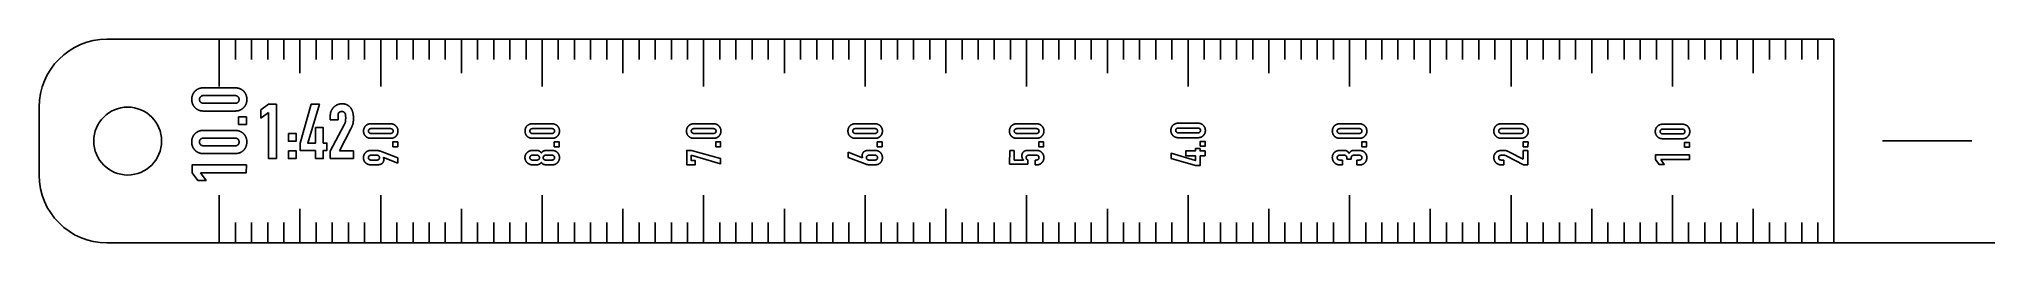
# Model space of a CAD drawing. Header units: millimetres. Extents: x -265 to 24, y 0 to 30.
import ezdxf

# ---------------------------------------------------------------- set-up
doc = ezdxf.new("R2010")
doc.units = ezdxf.units.MM
doc.layers.get('0').update_dxf_attribs({"linetype": 'CONTINUOUS'})

msp = doc.modelspace()

# ---------------------------------------------------------------- linework, layer by layer
for p, q in [((-254.65, 29.98), (0, 29.98)), ((-238.1, 30), (-238.1, 23)), ((-235.71, 30), (-235.71, 27)), ((-233.33, 30), (-233.33, 27)), ((-230.95, 30), (-230.95, 27)), ((-228.57, 30), (-228.57, 27)), ((-226.19, 30), (-226.19, 25)), ((-223.81, 30), (-223.81, 27)), ((-221.43, 30), (-221.43, 27)), ((-219.05, 30), (-219.05, 27)), ((-216.67, 30), (-216.67, 27)), ((-214.29, 30), (-214.29, 23)), ((-211.9, 30), (-211.9, 27)), ((-209.52, 30), (-209.52, 27)), ((-207.14, 30), (-207.14, 27)), ((-204.76, 30), (-204.76, 27)), ((-202.38, 30), (-202.38, 25)), ((-200, 30), (-200, 27)), ((-197.62, 30), (-197.62, 27)), ((-195.24, 30), (-195.24, 27)), ((-192.86, 30), (-192.86, 27)), ((-190.48, 30), (-190.48, 23)), ((-188.1, 30), (-188.1, 27)), ((-185.71, 30), (-185.71, 27)), ((-183.33, 30), (-183.33, 27)), ((-180.95, 30), (-180.95, 27)), ((-178.57, 30), (-178.57, 25)), ((-176.19, 30), (-176.19, 27)), ((-173.81, 30), (-173.81, 27)), ((-171.43, 30), (-171.43, 27)), ((-169.05, 30), (-169.05, 27)), ((-166.67, 30), (-166.67, 23)), ((-164.29, 30), (-164.29, 27)), ((-161.9, 30), (-161.9, 27)), ((-159.52, 30), (-159.52, 27)), ((-157.14, 30), (-157.14, 27)), ((-154.76, 30), (-154.76, 25)), ((-152.38, 30), (-152.38, 27)), ((-150, 30), (-150, 27)), ((-147.62, 30), (-147.62, 27)), ((-145.24, 30), (-145.24, 27)), ((-142.86, 30), (-142.86, 23)), ((-140.48, 30), (-140.48, 27)), ((-138.1, 30), (-138.1, 27)), ((-135.71, 30), (-135.71, 27)), ((-133.33, 30), (-133.33, 27)), ((-130.95, 30), (-130.95, 25)), ((-128.57, 30), (-128.57, 27)), ((-126.19, 30), (-126.19, 27)), ((-123.81, 30), (-123.81, 27)), ((-121.43, 30), (-121.43, 27)), ((-119.05, 30), (-119.05, 23)), ((-116.67, 30), (-116.67, 27)), ((-114.29, 30), (-114.29, 27)), ((-111.9, 30), (-111.9, 27)), ((-109.52, 30), (-109.52, 27)), ((-107.14, 30), (-107.14, 25)), ((-104.76, 30), (-104.76, 27)), ((-102.38, 30), (-102.38, 27)), ((-100, 30), (-100, 27)), ((-97.62, 30), (-97.62, 27)), ((-95.24, 30), (-95.24, 23)), ((-92.86, 30), (-92.86, 27)), ((-90.48, 30), (-90.48, 27)), ((-88.1, 30), (-88.1, 27)), ((-85.71, 30), (-85.71, 27)), ((-83.33, 30), (-83.33, 25)), ((-80.95, 30), (-80.95, 27)), ((-78.57, 30), (-78.57, 27)), ((-76.19, 30), (-76.19, 27)), ((-73.81, 30), (-73.81, 27)), ((-71.43, 30), (-71.43, 23)), ((-69.05, 30), (-69.05, 27)), ((-66.67, 30), (-66.67, 27)), ((-64.29, 30), (-64.29, 27)), ((-61.9, 30), (-61.9, 27)), ((-59.52, 30), (-59.52, 25)), ((-57.14, 30), (-57.14, 27)), ((-54.76, 30), (-54.76, 27)), ((-52.38, 30), (-52.38, 27)), ((-50, 30), (-50, 27)), ((-47.62, 30), (-47.62, 23)), ((-45.24, 30), (-45.24, 27)), ((-42.86, 30), (-42.86, 27)), ((-40.48, 30), (-40.48, 27)), ((-38.1, 30), (-38.1, 27)), ((-35.71, 30), (-35.71, 25)), ((-33.33, 30), (-33.33, 27)), ((-30.95, 30), (-30.95, 27)), ((-28.57, 30), (-28.57, 27)), ((-26.19, 30), (-26.19, 27)), ((-23.81, 30), (-23.81, 23)), ((-21.43, 30), (-21.43, 27)), ((-19.05, 30), (-19.05, 27)), ((-16.67, 30), (-16.67, 27)), ((-14.29, 30), (-14.29, 27)), ((-11.9, 30), (-11.9, 25)), ((-9.52, 30), (-9.52, 27)), ((-7.14, 30), (-7.14, 27)), ((-4.76, 30), (-4.76, 27)), ((-2.38, 30), (-2.38, 27)), ((0, 30), (0, 23)), ((0, 29.98), (0, 0)), ((-235.74, 21.68), (-240.44, 21.68)), ((-240.44, 20.56), (-235.74, 20.55)), ((-240.43, 22.83), (-235.74, 22.82)), ((-264.65, 9.98), (-264.65, 19.98)), ((-235.74, 19.41), (-240.44, 19.41)), ((-221.72, 18.11), (-221.72, 18.74)), ((-220.58, 18.11), (-221.72, 18.11)), ((-221.72, 13.49), (-219.66, 17.39)), ((-220.58, 18.76), (-220.58, 18.11)), ((-215.75, 17.53), (-212.81, 17.53)), ((-191.94, 17.53), (-189, 17.53)), ((-168.13, 17.53), (-165.19, 17.53)), ((-144.32, 17.53), (-141.38, 17.53)), ((-120.51, 17.53), (-117.57, 17.53)), ((-96.7, 17.62), (-93.76, 17.61)), ((-72.89, 17.53), (-69.95, 17.53)), ((-49.08, 17.53), (-46.14, 17.53)), ((-25.27, 17.46), (-22.34, 17.46)), ((-240.44, 16.56), (-235.74, 16.55)), ((-235.74, 15.41), (-240.44, 15.41)), ((-218.69, 16.8), (-220.38, 13.56)), ((-212.81, 16.81), (-215.75, 16.81)), ((-215.75, 16.11), (-212.81, 16.11)), ((-212.81, 15.39), (-215.75, 15.39)), ((-189, 16.81), (-191.94, 16.81)), ((-191.94, 16.11), (-189, 16.11)), ((-189, 15.39), (-191.94, 15.39)), ((-165.19, 16.81), (-168.13, 16.81)), ((-168.13, 16.11), (-165.19, 16.11)), ((-165.19, 15.39), (-168.13, 15.39)), ((-141.38, 16.81), (-144.32, 16.81)), ((-144.32, 16.11), (-141.38, 16.11)), ((-141.38, 15.39), (-144.32, 15.39)), ((-117.57, 16.81), (-120.51, 16.81)), ((-120.51, 16.11), (-117.57, 16.11)), ((-117.58, 15.39), (-120.51, 15.39)), ((-93.76, 16.9), (-96.7, 16.9)), ((-96.7, 16.2), (-93.77, 16.19)), ((-93.77, 15.48), (-96.7, 15.48)), ((-69.96, 16.81), (-72.89, 16.81)), ((-72.89, 16.11), (-69.96, 16.11)), ((-69.96, 15.39), (-72.89, 15.39)), ((-46.15, 16.81), (-49.08, 16.81)), ((-49.08, 16.11), (-46.15, 16.11)), ((-46.15, 15.39), (-49.08, 15.39)), ((-22.34, 16.74), (-25.27, 16.74)), ((-25.27, 16.04), (-22.34, 16.04)), ((-22.34, 15.32), (-25.27, 15.33)), ((20.33, 15), (7.16, 15)), ((-240.44, 14.29), (-235.74, 14.28)), ((-235.75, 13.14), (-240.44, 13.14)), ((-221.72, 12.41), (-221.72, 13.49)), ((-218.31, 12.41), (-221.72, 12.41)), ((-220.38, 13.56), (-218.31, 13.56)), ((-218.31, 13.56), (-218.31, 12.41)), ((-214.82, 12.89), (-215.75, 12.89)), ((-215.75, 12.19), (-214.82, 12.19)), ((-214.3, 13.47), (-211.78, 12.53)), ((-213.88, 12.55), (-213.9, 12.53)), ((-211.78, 11.73), (-213.88, 12.55)), ((-211.78, 12.53), (-211.78, 11.73)), ((-191.22, 12.89), (-191.95, 12.89)), ((-191.95, 12.19), (-191.22, 12.19)), ((-189, 12.89), (-189.98, 12.89)), ((-189.98, 12.19), (-189, 12.19)), ((-145.35, 13.35), (-143.26, 12.53)), ((-145.35, 12.55), (-145.35, 13.35)), ((-142.84, 11.61), (-145.35, 12.55)), ((-143.26, 12.53), (-143.24, 12.55)), ((-141.39, 12.89), (-142.31, 12.89)), ((-142.31, 12.19), (-141.39, 12.19)), ((-121.55, 11.56), (-121.54, 13.61)), ((-118.85, 11.56), (-121.55, 11.56)), ((-121.54, 13.61), (-120.87, 13.61)), ((-120.87, 13.61), (-120.87, 12.19)), ((-120.87, 12.19), (-119.52, 12.19)), ((-118.87, 13.61), (-117.58, 13.61)), ((-118.85, 12.19), (-118.85, 11.56)), ((-117.59, 12.89), (-118.76, 12.89)), ((-117.79, 11.47), (-117.79, 12.19)), ((-117.79, 12.19), (-117.61, 12.19)), ((-72.25, 12.89), (-72.9, 12.89)), ((-72.9, 12.19), (-72.49, 12.19)), ((-72.49, 12.19), (-72.49, 11.47)), ((-71.19, 12.32), (-71.82, 12.32)), ((-70, 12.89), (-70.72, 12.89)), ((-70.36, 11.47), (-70.36, 12.19)), ((-70.36, 12.19), (-69.99, 12.19)), ((-49.08, 12.19), (-48.68, 12.19)), ((-48.68, 12.19), (-48.68, 11.47)), ((-45.79, 11.47), (-48.23, 12.77)), ((-47.86, 13.37), (-45.83, 12.31)), ((-45.83, 12.31), (-45.83, 13.61)), ((-45.83, 13.61), (-45.12, 13.61)), ((-45.12, 13.61), (-45.12, 11.47)), ((-117.58, 11.47), (-117.79, 11.47)), ((-72.49, 11.47), (-72.91, 11.47)), ((-69.95, 11.47), (-70.36, 11.47)), ((-48.68, 11.47), (-49.07, 11.47)), ((-45.12, 11.47), (-45.79, 11.47)), ((-238.1, 0), (-238.1, 7)), ((-214.29, 0), (-214.29, 7)), ((-190.48, 0), (-190.48, 7)), ((-166.67, 0), (-166.67, 7)), ((-142.86, 0), (-142.86, 7)), ((-119.05, 0), (-119.05, 7)), ((-95.24, 0), (-95.24, 7)), ((-71.43, 0), (-71.43, 7)), ((-47.62, 0), (-47.62, 7)), ((-23.81, 0), (-23.81, 7)), ((0, 0), (0, 7)), ((-235.71, 0), (-235.71, 3)), ((-233.33, 0), (-233.33, 3)), ((-230.95, 0), (-230.95, 3)), ((-228.57, 0), (-228.57, 3)), ((-226.19, 0), (-226.19, 5)), ((-223.81, 0), (-223.81, 3)), ((-221.43, 0), (-221.43, 3)), ((-219.05, 0), (-219.05, 3)), ((-216.67, 0), (-216.67, 3)), ((-211.9, 0), (-211.9, 3)), ((-209.52, 0), (-209.52, 3)), ((-207.14, 0), (-207.14, 3)), ((-204.76, 0), (-204.76, 3)), ((-202.38, 0), (-202.38, 5)), ((-200, 0), (-200, 3)), ((-197.62, 0), (-197.62, 3)), ((-195.24, 0), (-195.24, 3)), ((-192.86, 0), (-192.86, 3)), ((-188.1, 0), (-188.1, 3)), ((-185.71, 0), (-185.71, 3)), ((-183.33, 0), (-183.33, 3)), ((-180.95, 0), (-180.95, 3)), ((-178.57, 0), (-178.57, 5)), ((-176.19, 0), (-176.19, 3)), ((-173.81, 0), (-173.81, 3)), ((-171.43, 0), (-171.43, 3)), ((-169.05, 0), (-169.05, 3)), ((-164.29, 0), (-164.29, 3)), ((-161.9, 0), (-161.9, 3)), ((-159.52, 0), (-159.52, 3)), ((-157.14, 0), (-157.14, 3)), ((-154.76, 0), (-154.76, 5)), ((-152.38, 0), (-152.38, 3)), ((-150, 0), (-150, 3)), ((-147.62, 0), (-147.62, 3)), ((-145.24, 0), (-145.24, 3)), ((-140.48, 0), (-140.48, 3)), ((-138.1, 0), (-138.1, 3)), ((-135.71, 0), (-135.71, 3)), ((-133.33, 0), (-133.33, 3)), ((-130.95, 0), (-130.95, 5)), ((-128.57, 0), (-128.57, 3)), ((-126.19, 0), (-126.19, 3)), ((-123.81, 0), (-123.81, 3)), ((-121.43, 0), (-121.43, 3)), ((-116.67, 0), (-116.67, 3)), ((-114.29, 0), (-114.29, 3)), ((-111.9, 0), (-111.9, 3)), ((-109.52, 0), (-109.52, 3)), ((-107.14, 0), (-107.14, 5)), ((-104.76, 0), (-104.76, 3)), ((-102.38, 0), (-102.38, 3)), ((-100, 0), (-100, 3)), ((-97.62, 0), (-97.62, 3)), ((-92.86, 0), (-92.86, 3)), ((-90.48, 0), (-90.48, 3)), ((-88.1, 0), (-88.1, 3)), ((-85.71, 0), (-85.71, 3)), ((-83.33, 0), (-83.33, 5)), ((-80.95, 0), (-80.95, 3)), ((-78.57, 0), (-78.57, 3)), ((-76.19, 0), (-76.19, 3)), ((-73.81, 0), (-73.81, 3)), ((-69.05, 0), (-69.05, 3)), ((-66.67, 0), (-66.67, 3)), ((-64.29, 0), (-64.29, 3)), ((-61.9, 0), (-61.9, 3)), ((-59.52, 0), (-59.52, 5)), ((-57.14, 0), (-57.14, 3)), ((-54.76, 0), (-54.76, 3)), ((-52.38, 0), (-52.38, 3)), ((-50, 0), (-50, 3)), ((-45.24, 0), (-45.24, 3)), ((-42.86, 0), (-42.86, 3)), ((-40.48, 0), (-40.48, 3)), ((-38.1, 0), (-38.1, 3)), ((-35.71, 0), (-35.71, 5)), ((-33.33, 0), (-33.33, 3)), ((-30.95, 0), (-30.95, 3)), ((-28.57, 0), (-28.57, 3)), ((-26.19, 0), (-26.19, 3)), ((-21.43, 0), (-21.43, 3)), ((-19.05, 0), (-19.05, 3)), ((-16.67, 0), (-16.67, 3)), ((-14.29, 0), (-14.29, 3)), ((-11.9, 0), (-11.9, 5)), ((-9.52, 0), (-9.52, 3)), ((-7.14, 0), (-7.14, 3)), ((-4.76, 0), (-4.76, 3)), ((-2.38, 0), (-2.38, 3)), ((0, 0), (-254.65, 0)), ((0, 0), (23.73, 0))]:
    msp.add_line(p, q)
for points in [[(-230.81, 19.2), (-230.81, 12.41), (-229.67, 12.41), (-229.67, 20.41), (-230.81, 20.41), (-231.96, 19.57), (-231.96, 18.36)], [(-223.9, 13.6), (-223.9, 12.41), (-222.76, 12.41), (-222.76, 13.6), (-222.21, 13.6), (-222.21, 14.68), (-222.76, 14.68), (-222.76, 16.96), (-223.9, 16.96), (-223.9, 14.68), (-225.04, 14.68), (-223.32, 20.41), (-224.53, 20.41), (-226.18, 14.68), (-226.18, 13.6)], [(-235.24, 17.41), (-234.09, 17.41), (-234.09, 18.55), (-235.24, 18.55)], [(-227.9, 16.11), (-227.9, 14.96), (-226.76, 14.96), (-226.76, 16.11)], [(-212.5, 14.14), (-211.78, 14.14), (-211.78, 14.86), (-212.5, 14.86)], [(-188.69, 14.14), (-187.97, 14.14), (-187.97, 14.86), (-188.69, 14.86)], [(-164.88, 14.14), (-164.16, 14.14), (-164.16, 14.86), (-164.88, 14.86)], [(-141.07, 14.14), (-140.35, 14.14), (-140.35, 14.86), (-141.07, 14.86)], [(-117.26, 14.14), (-116.54, 14.14), (-116.54, 14.86), (-117.26, 14.86)], [(-93.45, 14.23), (-92.73, 14.23), (-92.73, 14.94), (-93.45, 14.94)], [(-69.64, 14.14), (-68.92, 14.14), (-68.92, 14.86), (-69.64, 14.86)], [(-45.83, 14.14), (-45.12, 14.14), (-45.11, 14.86), (-45.83, 14.86)], [(-22.02, 14.07), (-21.31, 14.07), (-21.31, 14.79), (-22.02, 14.79)], [(-227.9, 13.56), (-227.9, 12.41), (-226.76, 12.41), (-226.76, 13.56)], [(-168.49, 12.89), (-164.16, 11.63), (-164.16, 12.39), (-168.45, 13.61), (-169.16, 13.61), (-169.17, 11.48), (-167.92, 11.47), (-167.91, 12.11), (-168.49, 12.11)], [(-93.48, 12.81), (-92.74, 12.81), (-92.73, 13.53), (-93.48, 13.53), (-93.48, 13.87), (-94.15, 13.87), (-94.15, 13.53), (-95.58, 13.53), (-95.58, 12.81), (-94.15, 12.81), (-94.15, 12.1), (-97.74, 13.18), (-97.74, 12.42), (-94.16, 11.38), (-93.48, 11.38)], [(-25.55, 12.26), (-21.31, 12.25), (-21.31, 12.97), (-26.31, 12.97), (-26.31, 12.26), (-25.78, 11.54), (-25.02, 11.54)], [(-240.88, 10.32), (-234.1, 10.32), (-234.09, 11.46), (-242.09, 11.47), (-242.1, 10.32), (-241.25, 9.18), (-240.04, 9.18)]]:
    msp.add_lwpolyline(points, close=True)
msp.add_circle((-251.59, 14.98), 5)
for centre, start, end in [((-254.65, 19.98), 90, 180), ((-254.65, 9.98), 180, 270)]:
    msp.add_arc(centre, 10, start, end)
for points in [[(-242.15, 21.12), (-242.15, 21.46), (-242.03, 21.76)], [(-242.03, 20.47), (-242.15, 20.78), (-242.15, 21.12)], [(-242.03, 21.76), (-241.92, 22.08), (-241.69, 22.31)], [(-241.69, 19.93), (-241.92, 20.17), (-242.03, 20.47)], [(-241.69, 22.31), (-241.47, 22.55), (-241.15, 22.68)], [(-241.15, 22.68), (-240.84, 22.83), (-240.43, 22.83)], [(-240.84, 21.52), (-241.01, 21.37), (-241.01, 21.12)], [(-241.01, 21.12), (-241.01, 20.87), (-240.84, 20.72)], [(-240.44, 21.68), (-240.68, 21.68), (-240.84, 21.52)], [(-240.84, 20.72), (-240.68, 20.56), (-240.44, 20.56)], [(-235.74, 22.82), (-235.33, 22.82), (-235.02, 22.68)], [(-235.32, 21.52), (-235.49, 21.68), (-235.74, 21.68)], [(-235.74, 20.55), (-235.49, 20.55), (-235.32, 20.71)], [(-235.17, 21.12), (-235.17, 21.36), (-235.32, 21.52)], [(-235.32, 20.71), (-235.17, 20.87), (-235.17, 21.12)], [(-235.02, 22.68), (-234.7, 22.54), (-234.48, 22.31)], [(-234.48, 22.31), (-234.25, 22.07), (-234.13, 21.76)], [(-234.13, 20.46), (-234.26, 20.16), (-234.48, 19.92)], [(-234.13, 21.76), (-234.02, 21.45), (-234.02, 21.11)], [(-234.02, 21.11), (-234.02, 20.78), (-234.13, 20.46)], [(-221.22, 19.96), (-220.99, 20.2), (-220.68, 20.33)], [(-220.68, 20.33), (-220.36, 20.48), (-220.01, 20.48)], [(-220.01, 20.48), (-219.56, 20.48), (-219.24, 20.31)], [(-219.24, 20.31), (-218.92, 20.15), (-218.7, 19.87)], [(-241.16, 19.55), (-241.47, 19.69), (-241.69, 19.93)], [(-240.44, 19.41), (-240.84, 19.41), (-241.16, 19.55)], [(-235.02, 19.54), (-235.34, 19.41), (-235.74, 19.41)], [(-234.48, 19.92), (-234.71, 19.69), (-235.02, 19.54)], [(-221.72, 18.74), (-221.72, 19.1), (-221.59, 19.41)], [(-221.59, 19.41), (-221.45, 19.73), (-221.22, 19.96)], [(-220.43, 19.19), (-220.58, 19.04), (-220.58, 18.76)], [(-220.02, 19.33), (-220.27, 19.33), (-220.43, 19.19)], [(-219.69, 19.24), (-219.8, 19.33), (-220.02, 19.33)], [(-219.52, 19.04), (-219.58, 19.16), (-219.69, 19.24)], [(-219.66, 17.39), (-219.5, 17.68), (-219.48, 17.89)], [(-219.47, 18.75), (-219.47, 18.92), (-219.52, 19.04)], [(-219.48, 17.89), (-219.45, 18.12), (-219.45, 18.45)], [(-219.45, 18.45), (-219.45, 18.59), (-219.47, 18.75)], [(-218.7, 19.87), (-218.5, 19.59), (-218.41, 19.23)], [(-218.36, 17.6), (-218.4, 17.42), (-218.48, 17.24)], [(-218.41, 19.23), (-218.31, 18.87), (-218.31, 18.47)], [(-218.32, 17.97), (-218.33, 17.78), (-218.36, 17.6)], [(-218.31, 18.47), (-218.31, 18.18), (-218.32, 17.97)], [(-216.53, 17.21), (-216.39, 17.35), (-216.2, 17.44)], [(-216.2, 17.44), (-216, 17.53), (-215.75, 17.53)], [(-212.81, 17.53), (-212.56, 17.53), (-212.36, 17.43)], [(-212.36, 17.43), (-212.17, 17.35), (-212.03, 17.2)], [(-192.72, 17.21), (-192.58, 17.35), (-192.39, 17.44)], [(-192.39, 17.44), (-192.19, 17.53), (-191.94, 17.53)], [(-189, 17.53), (-188.75, 17.53), (-188.55, 17.43)], [(-188.55, 17.43), (-188.36, 17.35), (-188.22, 17.2)], [(-168.91, 17.21), (-168.77, 17.35), (-168.58, 17.44)], [(-168.58, 17.44), (-168.38, 17.53), (-168.13, 17.53)], [(-165.19, 17.53), (-164.94, 17.53), (-164.74, 17.43)], [(-164.74, 17.43), (-164.55, 17.35), (-164.41, 17.2)], [(-145.11, 17.21), (-144.96, 17.35), (-144.77, 17.44)], [(-144.77, 17.44), (-144.57, 17.53), (-144.32, 17.53)], [(-141.38, 17.53), (-141.13, 17.53), (-140.93, 17.43)], [(-140.93, 17.43), (-140.74, 17.35), (-140.6, 17.2)], [(-121.3, 17.21), (-121.16, 17.35), (-120.96, 17.44)], [(-120.96, 17.44), (-120.76, 17.53), (-120.51, 17.53)], [(-117.57, 17.53), (-117.32, 17.53), (-117.12, 17.43)], [(-117.12, 17.43), (-116.93, 17.35), (-116.79, 17.2)], [(-97.49, 17.29), (-97.35, 17.44), (-97.15, 17.52)], [(-97.15, 17.52), (-96.95, 17.62), (-96.7, 17.62)], [(-93.76, 17.61), (-93.51, 17.61), (-93.31, 17.52)], [(-93.31, 17.52), (-93.12, 17.44), (-92.98, 17.29)], [(-73.68, 17.21), (-73.54, 17.35), (-73.34, 17.44)], [(-73.34, 17.44), (-73.14, 17.53), (-72.89, 17.53)], [(-69.95, 17.53), (-69.7, 17.53), (-69.51, 17.43)], [(-69.51, 17.43), (-69.31, 17.35), (-69.17, 17.2)], [(-49.87, 17.21), (-49.73, 17.35), (-49.53, 17.44)], [(-49.53, 17.44), (-49.33, 17.53), (-49.08, 17.53)], [(-46.14, 17.53), (-45.89, 17.53), (-45.7, 17.43)], [(-45.7, 17.43), (-45.5, 17.35), (-45.36, 17.2)], [(-26.06, 17.14), (-25.92, 17.29), (-25.72, 17.37)], [(-25.72, 17.37), (-25.52, 17.46), (-25.27, 17.46)], [(-22.34, 17.46), (-22.08, 17.46), (-21.89, 17.37)], [(-21.89, 17.37), (-21.69, 17.28), (-21.55, 17.14)], [(-242.16, 14.85), (-242.16, 15.19), (-242.04, 15.49)], [(-242.04, 14.2), (-242.16, 14.51), (-242.16, 14.85)], [(-242.04, 15.49), (-241.92, 15.81), (-241.7, 16.04)], [(-241.7, 16.04), (-241.47, 16.28), (-241.16, 16.41)], [(-241.16, 16.41), (-240.84, 16.56), (-240.44, 16.56)], [(-240.84, 15.25), (-241.01, 15.1), (-241.01, 14.85)], [(-241.01, 14.85), (-241.01, 14.6), (-240.85, 14.45)], [(-240.85, 14.45), (-240.69, 14.29), (-240.44, 14.29)], [(-240.44, 15.41), (-240.69, 15.41), (-240.84, 15.25)], [(-235.74, 16.55), (-235.34, 16.55), (-235.02, 16.41)], [(-235.33, 15.25), (-235.5, 15.41), (-235.74, 15.41)], [(-235.74, 14.28), (-235.5, 14.28), (-235.33, 14.44)], [(-235.17, 14.85), (-235.17, 15.09), (-235.33, 15.25)], [(-235.33, 14.44), (-235.17, 14.6), (-235.17, 14.85)], [(-235.02, 16.41), (-234.71, 16.27), (-234.48, 16.04)], [(-234.48, 16.04), (-234.26, 15.8), (-234.14, 15.49)], [(-234.14, 15.49), (-234.02, 15.18), (-234.02, 14.85)], [(-234.02, 14.85), (-234.03, 14.51), (-234.14, 14.19)], [(-218.48, 17.24), (-218.56, 17.06), (-218.69, 16.8)], [(-216.82, 16.46), (-216.82, 16.67), (-216.74, 16.86)], [(-216.75, 16.05), (-216.82, 16.25), (-216.82, 16.46)], [(-216.53, 15.72), (-216.68, 15.86), (-216.75, 16.05)], [(-216.74, 16.86), (-216.67, 17.06), (-216.53, 17.21)], [(-216.2, 15.48), (-216.39, 15.57), (-216.53, 15.72)], [(-215.75, 15.39), (-216, 15.39), (-216.2, 15.48)], [(-216, 16.71), (-216.11, 16.62), (-216.11, 16.46)], [(-216.11, 16.46), (-216.11, 16.31), (-216, 16.21)], [(-215.75, 16.81), (-215.9, 16.81), (-216, 16.71)], [(-216, 16.21), (-215.9, 16.11), (-215.75, 16.11)], [(-212.55, 16.71), (-212.66, 16.81), (-212.81, 16.81)], [(-212.81, 16.11), (-212.66, 16.11), (-212.55, 16.21)], [(-212.36, 15.47), (-212.56, 15.39), (-212.81, 15.39)], [(-212.45, 16.46), (-212.45, 16.61), (-212.55, 16.71)], [(-212.55, 16.21), (-212.45, 16.3), (-212.45, 16.46)], [(-212.03, 15.71), (-212.17, 15.57), (-212.36, 15.47)], [(-212.03, 17.2), (-211.89, 17.05), (-211.81, 16.86)], [(-211.81, 16.05), (-211.89, 15.86), (-212.03, 15.71)], [(-211.81, 16.86), (-211.74, 16.67), (-211.74, 16.46)], [(-211.74, 16.46), (-211.74, 16.25), (-211.81, 16.05)], [(-193.01, 16.46), (-193.01, 16.67), (-192.94, 16.86)], [(-192.94, 16.05), (-193.01, 16.25), (-193.01, 16.46)], [(-192.94, 16.86), (-192.86, 17.06), (-192.72, 17.21)], [(-192.73, 15.72), (-192.87, 15.86), (-192.94, 16.05)], [(-192.39, 15.48), (-192.59, 15.57), (-192.73, 15.72)], [(-191.94, 15.39), (-192.19, 15.39), (-192.39, 15.48)], [(-192.19, 16.71), (-192.3, 16.62), (-192.3, 16.46)], [(-192.3, 16.46), (-192.3, 16.31), (-192.19, 16.21)], [(-191.94, 16.81), (-192.09, 16.81), (-192.19, 16.71)], [(-192.19, 16.21), (-192.09, 16.11), (-191.94, 16.11)], [(-188.74, 16.71), (-188.85, 16.81), (-189, 16.81)], [(-189, 16.11), (-188.85, 16.11), (-188.74, 16.21)], [(-188.55, 15.47), (-188.75, 15.39), (-189, 15.39)], [(-188.64, 16.46), (-188.64, 16.61), (-188.74, 16.71)], [(-188.74, 16.21), (-188.64, 16.3), (-188.64, 16.46)], [(-188.22, 15.71), (-188.36, 15.57), (-188.55, 15.47)], [(-188.22, 17.2), (-188.08, 17.05), (-188, 16.86)], [(-188, 16.05), (-188.08, 15.86), (-188.22, 15.71)], [(-188, 16.86), (-187.93, 16.67), (-187.93, 16.46)], [(-187.93, 16.46), (-187.93, 16.25), (-188, 16.05)], [(-169.2, 16.46), (-169.2, 16.67), (-169.13, 16.86)], [(-169.13, 16.05), (-169.2, 16.25), (-169.2, 16.46)], [(-169.13, 16.86), (-169.06, 17.06), (-168.91, 17.21)], [(-168.92, 15.72), (-169.06, 15.86), (-169.13, 16.05)], [(-168.58, 15.48), (-168.78, 15.57), (-168.92, 15.72)], [(-168.13, 15.39), (-168.38, 15.39), (-168.58, 15.48)], [(-168.38, 16.71), (-168.49, 16.62), (-168.49, 16.46)], [(-168.49, 16.46), (-168.49, 16.31), (-168.38, 16.21)], [(-168.13, 16.81), (-168.28, 16.81), (-168.38, 16.71)], [(-168.38, 16.21), (-168.28, 16.11), (-168.13, 16.11)], [(-164.93, 16.71), (-165.04, 16.81), (-165.19, 16.81)], [(-165.19, 16.11), (-165.04, 16.11), (-164.93, 16.21)], [(-164.74, 15.47), (-164.94, 15.39), (-165.19, 15.39)], [(-164.84, 16.46), (-164.84, 16.61), (-164.93, 16.71)], [(-164.93, 16.21), (-164.84, 16.3), (-164.84, 16.46)], [(-164.41, 15.71), (-164.55, 15.57), (-164.74, 15.47)], [(-164.41, 17.2), (-164.27, 17.05), (-164.19, 16.86)], [(-164.19, 16.05), (-164.27, 15.86), (-164.41, 15.71)], [(-164.19, 16.86), (-164.12, 16.67), (-164.12, 16.46)], [(-164.12, 16.46), (-164.12, 16.25), (-164.19, 16.05)], [(-145.39, 16.46), (-145.39, 16.67), (-145.32, 16.86)], [(-145.32, 16.05), (-145.39, 16.25), (-145.39, 16.46)], [(-145.32, 16.86), (-145.25, 17.06), (-145.11, 17.21)], [(-145.11, 15.72), (-145.25, 15.86), (-145.32, 16.05)], [(-144.77, 15.48), (-144.97, 15.57), (-145.11, 15.72)], [(-144.32, 15.39), (-144.57, 15.39), (-144.77, 15.48)], [(-144.57, 16.71), (-144.68, 16.62), (-144.68, 16.46)], [(-144.68, 16.46), (-144.68, 16.31), (-144.57, 16.21)], [(-144.32, 16.81), (-144.47, 16.81), (-144.57, 16.71)], [(-144.57, 16.21), (-144.47, 16.11), (-144.32, 16.11)], [(-141.12, 16.71), (-141.23, 16.81), (-141.38, 16.81)], [(-141.38, 16.11), (-141.23, 16.11), (-141.12, 16.21)], [(-140.94, 15.47), (-141.13, 15.39), (-141.38, 15.39)], [(-141.03, 16.46), (-141.03, 16.61), (-141.12, 16.71)], [(-141.12, 16.21), (-141.03, 16.3), (-141.03, 16.46)], [(-140.6, 15.71), (-140.74, 15.57), (-140.94, 15.47)], [(-140.6, 17.2), (-140.46, 17.05), (-140.38, 16.86)], [(-140.38, 16.05), (-140.46, 15.86), (-140.6, 15.71)], [(-140.38, 16.86), (-140.31, 16.67), (-140.31, 16.46)], [(-140.31, 16.46), (-140.31, 16.25), (-140.38, 16.05)], [(-121.58, 16.46), (-121.58, 16.67), (-121.51, 16.86)], [(-121.51, 16.05), (-121.58, 16.25), (-121.58, 16.46)], [(-121.51, 16.86), (-121.44, 17.06), (-121.3, 17.21)], [(-121.3, 15.72), (-121.44, 15.86), (-121.51, 16.05)], [(-120.96, 15.48), (-121.16, 15.57), (-121.3, 15.72)], [(-120.51, 15.39), (-120.76, 15.39), (-120.96, 15.48)], [(-120.76, 16.71), (-120.87, 16.62), (-120.87, 16.46)], [(-120.87, 16.46), (-120.87, 16.31), (-120.76, 16.21)], [(-120.51, 16.81), (-120.66, 16.81), (-120.76, 16.71)], [(-120.76, 16.21), (-120.66, 16.11), (-120.51, 16.11)], [(-117.13, 15.47), (-117.32, 15.39), (-117.58, 15.39)], [(-117.31, 16.71), (-117.42, 16.81), (-117.57, 16.81)], [(-117.57, 16.11), (-117.42, 16.11), (-117.31, 16.21)], [(-117.22, 16.46), (-117.22, 16.61), (-117.31, 16.71)], [(-117.31, 16.21), (-117.22, 16.3), (-117.22, 16.46)], [(-116.79, 15.71), (-116.93, 15.57), (-117.13, 15.47)], [(-116.79, 17.2), (-116.65, 17.05), (-116.57, 16.86)], [(-116.57, 16.05), (-116.65, 15.86), (-116.79, 15.71)], [(-116.57, 16.86), (-116.5, 16.67), (-116.5, 16.46)], [(-116.5, 16.46), (-116.5, 16.25), (-116.57, 16.05)], [(-97.77, 16.55), (-97.77, 16.76), (-97.7, 16.95)], [(-97.7, 16.14), (-97.77, 16.34), (-97.77, 16.55)], [(-97.7, 16.95), (-97.63, 17.15), (-97.49, 17.29)], [(-97.49, 15.8), (-97.63, 15.95), (-97.7, 16.14)], [(-97.15, 15.57), (-97.35, 15.66), (-97.49, 15.8)], [(-96.7, 15.48), (-96.95, 15.48), (-97.15, 15.57)], [(-96.95, 16.8), (-97.06, 16.7), (-97.06, 16.55)], [(-97.06, 16.55), (-97.06, 16.39), (-96.95, 16.3)], [(-96.7, 16.9), (-96.85, 16.9), (-96.95, 16.8)], [(-96.95, 16.3), (-96.85, 16.2), (-96.7, 16.2)], [(-93.77, 16.19), (-93.61, 16.19), (-93.51, 16.29)], [(-93.32, 15.56), (-93.51, 15.48), (-93.77, 15.48)], [(-93.5, 16.8), (-93.61, 16.9), (-93.76, 16.9)], [(-93.51, 16.29), (-93.41, 16.39), (-93.41, 16.55)], [(-93.41, 16.55), (-93.41, 16.7), (-93.5, 16.8)], [(-92.98, 15.8), (-93.12, 15.65), (-93.32, 15.56)], [(-92.98, 17.29), (-92.84, 17.14), (-92.76, 16.95)], [(-92.76, 16.14), (-92.84, 15.95), (-92.98, 15.8)], [(-92.76, 16.95), (-92.69, 16.76), (-92.69, 16.55)], [(-92.69, 16.55), (-92.69, 16.33), (-92.76, 16.14)], [(-73.97, 16.46), (-73.96, 16.67), (-73.89, 16.86)], [(-73.89, 16.05), (-73.97, 16.25), (-73.97, 16.46)], [(-73.89, 16.86), (-73.82, 17.06), (-73.68, 17.21)], [(-73.68, 15.72), (-73.82, 15.86), (-73.89, 16.05)], [(-73.34, 15.48), (-73.54, 15.57), (-73.68, 15.72)], [(-72.89, 15.39), (-73.14, 15.39), (-73.34, 15.48)], [(-73.14, 16.71), (-73.25, 16.62), (-73.25, 16.46)], [(-73.25, 16.46), (-73.25, 16.31), (-73.14, 16.21)], [(-72.89, 16.81), (-73.04, 16.81), (-73.14, 16.71)], [(-73.14, 16.21), (-73.05, 16.11), (-72.89, 16.11)], [(-69.7, 16.71), (-69.8, 16.81), (-69.96, 16.81)], [(-69.96, 16.11), (-69.8, 16.11), (-69.7, 16.21)], [(-69.51, 15.47), (-69.7, 15.39), (-69.96, 15.39)], [(-69.6, 16.46), (-69.6, 16.61), (-69.7, 16.71)], [(-69.7, 16.21), (-69.6, 16.3), (-69.6, 16.46)], [(-69.17, 15.71), (-69.31, 15.57), (-69.51, 15.47)], [(-69.17, 17.2), (-69.03, 17.05), (-68.95, 16.86)], [(-68.95, 16.05), (-69.03, 15.86), (-69.17, 15.71)], [(-68.95, 16.86), (-68.88, 16.67), (-68.88, 16.46)], [(-68.88, 16.46), (-68.88, 16.25), (-68.95, 16.05)], [(-50.16, 16.46), (-50.16, 16.67), (-50.08, 16.86)], [(-50.08, 16.05), (-50.16, 16.25), (-50.16, 16.46)], [(-50.08, 16.86), (-50.01, 17.06), (-49.87, 17.21)], [(-49.87, 15.72), (-50.01, 15.86), (-50.08, 16.05)], [(-49.53, 15.48), (-49.73, 15.57), (-49.87, 15.72)], [(-49.08, 15.39), (-49.33, 15.39), (-49.53, 15.48)], [(-49.33, 16.71), (-49.44, 16.62), (-49.44, 16.46)], [(-49.44, 16.46), (-49.44, 16.31), (-49.33, 16.21)], [(-49.08, 16.81), (-49.24, 16.81), (-49.33, 16.71)], [(-49.33, 16.21), (-49.24, 16.11), (-49.08, 16.11)], [(-45.89, 16.71), (-45.99, 16.81), (-46.15, 16.81)], [(-46.15, 16.11), (-45.99, 16.11), (-45.89, 16.21)], [(-45.7, 15.47), (-45.89, 15.39), (-46.15, 15.39)], [(-45.79, 16.46), (-45.79, 16.61), (-45.89, 16.71)], [(-45.89, 16.21), (-45.79, 16.3), (-45.79, 16.46)], [(-45.36, 15.71), (-45.5, 15.57), (-45.7, 15.47)], [(-45.36, 17.2), (-45.22, 17.05), (-45.14, 16.86)], [(-45.14, 16.05), (-45.22, 15.86), (-45.36, 15.71)], [(-45.14, 16.86), (-45.07, 16.67), (-45.07, 16.46)], [(-45.07, 16.46), (-45.07, 16.25), (-45.14, 16.05)], [(-26.35, 16.39), (-26.35, 16.61), (-26.27, 16.79)], [(-26.27, 15.99), (-26.35, 16.18), (-26.35, 16.39)], [(-26.27, 16.79), (-26.2, 16.99), (-26.06, 17.14)], [(-26.06, 15.65), (-26.2, 15.8), (-26.27, 15.99)], [(-25.72, 15.41), (-25.92, 15.5), (-26.06, 15.65)], [(-25.27, 15.33), (-25.53, 15.33), (-25.72, 15.41)], [(-25.52, 16.65), (-25.63, 16.55), (-25.63, 16.39)], [(-25.63, 16.39), (-25.63, 16.24), (-25.52, 16.14)], [(-25.27, 16.74), (-25.43, 16.74), (-25.52, 16.65)], [(-25.52, 16.14), (-25.43, 16.04), (-25.27, 16.04)], [(-22.08, 16.64), (-22.18, 16.74), (-22.34, 16.74)], [(-22.34, 16.04), (-22.18, 16.04), (-22.08, 16.14)], [(-21.89, 15.41), (-22.08, 15.32), (-22.34, 15.32)], [(-21.98, 16.39), (-21.98, 16.55), (-22.08, 16.64)], [(-22.08, 16.14), (-21.98, 16.24), (-21.98, 16.39)], [(-21.55, 15.65), (-21.69, 15.5), (-21.89, 15.41)], [(-21.55, 17.14), (-21.41, 16.99), (-21.33, 16.79)], [(-21.33, 15.98), (-21.41, 15.79), (-21.55, 15.65)], [(-21.33, 16.79), (-21.26, 16.6), (-21.26, 16.39)], [(-21.26, 16.39), (-21.26, 16.18), (-21.33, 15.98)], [(-241.7, 13.66), (-241.92, 13.9), (-242.04, 14.2)], [(-241.16, 13.28), (-241.48, 13.42), (-241.7, 13.66)], [(-240.44, 13.14), (-240.85, 13.14), (-241.16, 13.28)], [(-235.03, 13.27), (-235.34, 13.14), (-235.75, 13.14)], [(-234.49, 13.65), (-234.71, 13.42), (-235.03, 13.27)], [(-234.14, 14.19), (-234.26, 13.89), (-234.49, 13.65)], [(-216.83, 12.54), (-216.83, 12.84), (-216.69, 13.07)], [(-216.7, 12.01), (-216.83, 12.25), (-216.83, 12.54)], [(-216.34, 11.64), (-216.57, 11.78), (-216.7, 12.01)], [(-216.69, 13.07), (-216.56, 13.3), (-216.34, 13.44)], [(-216.34, 13.44), (-216.26, 13.49), (-216.18, 13.53)], [(-216.18, 11.55), (-216.26, 11.59), (-216.34, 11.64)], [(-216.18, 13.53), (-216.1, 13.56), (-216, 13.58)], [(-216, 11.51), (-216.1, 11.52), (-216.18, 11.55)], [(-216.01, 12.79), (-216.11, 12.68), (-216.11, 12.54)], [(-216.11, 12.54), (-216.11, 12.4), (-216.01, 12.3)], [(-215.75, 12.89), (-215.91, 12.89), (-216.01, 12.79)], [(-216.01, 12.3), (-215.91, 12.19), (-215.75, 12.19)], [(-216, 13.58), (-215.88, 13.6), (-215.72, 13.6)], [(-215.72, 13.6), (-215.57, 13.61), (-215.32, 13.61)], [(-215.32, 13.61), (-215.09, 13.61), (-214.94, 13.6)], [(-214.94, 13.6), (-214.79, 13.59), (-214.68, 13.58)], [(-214.56, 12.79), (-214.66, 12.89), (-214.82, 12.89)], [(-214.82, 12.19), (-214.66, 12.19), (-214.56, 12.3)], [(-214.68, 13.58), (-214.57, 13.56), (-214.48, 13.53)], [(-214.47, 12.54), (-214.47, 12.68), (-214.56, 12.79)], [(-214.56, 12.3), (-214.47, 12.4), (-214.47, 12.54)], [(-214.31, 11.55), (-214.39, 11.52), (-214.52, 11.51)], [(-214.48, 13.53), (-214.39, 13.51), (-214.3, 13.47)], [(-214.16, 11.63), (-214.23, 11.58), (-214.31, 11.55)], [(-213.93, 11.88), (-214.02, 11.72), (-214.16, 11.63)], [(-213.83, 12.23), (-213.83, 12.04), (-213.93, 11.88)], [(-213.9, 12.53), (-213.87, 12.5), (-213.85, 12.42)], [(-213.85, 12.42), (-213.83, 12.35), (-213.83, 12.23)], [(-193.02, 12.54), (-193.02, 12.79), (-192.91, 13)], [(-192.91, 12.09), (-193.02, 12.3), (-193.02, 12.54)], [(-192.91, 13), (-192.81, 13.21), (-192.63, 13.35)], [(-192.63, 11.73), (-192.81, 11.88), (-192.91, 12.09)], [(-192.63, 13.35), (-192.54, 13.42), (-192.45, 13.47)], [(-192.45, 11.62), (-192.54, 11.66), (-192.63, 11.73)], [(-192.45, 13.47), (-192.37, 13.52), (-192.26, 13.55)], [(-192.27, 11.54), (-192.37, 11.57), (-192.45, 11.62)], [(-192.19, 12.79), (-192.3, 12.68), (-192.3, 12.54)], [(-192.3, 12.54), (-192.3, 12.4), (-192.19, 12.3)], [(-192.01, 11.49), (-192.16, 11.5), (-192.27, 11.54)], [(-192.26, 13.55), (-192.16, 13.59), (-192.01, 13.6)], [(-191.95, 12.89), (-192.1, 12.89), (-192.19, 12.79)], [(-192.19, 12.3), (-192.1, 12.19), (-191.95, 12.19)], [(-192.01, 13.6), (-191.87, 13.61), (-191.67, 13.61)], [(-191.67, 13.61), (-191.44, 13.61), (-191.29, 13.6)], [(-191.29, 13.6), (-191.13, 13.59), (-191.01, 13.56)], [(-190.97, 12.79), (-191.07, 12.89), (-191.22, 12.89)], [(-191.22, 12.19), (-191.07, 12.19), (-190.97, 12.3)], [(-190.8, 11.63), (-190.9, 11.56), (-191.02, 11.52)], [(-191.01, 13.56), (-190.89, 13.52), (-190.8, 13.45)], [(-190.87, 12.54), (-190.87, 12.68), (-190.97, 12.79)], [(-190.97, 12.3), (-190.87, 12.4), (-190.87, 12.54)], [(-190.8, 13.45), (-190.7, 13.38), (-190.6, 13.25)], [(-190.6, 11.83), (-190.71, 11.71), (-190.8, 11.63)], [(-190.6, 13.25), (-190.5, 13.38), (-190.4, 13.45)], [(-190.4, 11.63), (-190.5, 11.71), (-190.6, 11.83)], [(-190.4, 13.45), (-190.3, 13.52), (-190.17, 13.56)], [(-190.17, 11.52), (-190.31, 11.56), (-190.4, 11.63)], [(-190.23, 12.79), (-190.33, 12.68), (-190.33, 12.54)], [(-190.33, 12.54), (-190.33, 12.4), (-190.23, 12.29)], [(-189.98, 12.89), (-190.13, 12.89), (-190.23, 12.79)], [(-190.23, 12.29), (-190.13, 12.19), (-189.98, 12.19)], [(-190.17, 13.56), (-190.04, 13.59), (-189.84, 13.6)], [(-189.84, 13.6), (-189.65, 13.61), (-189.37, 13.61)], [(-189.37, 13.61), (-189.14, 13.61), (-188.98, 13.59)], [(-188.75, 12.79), (-188.85, 12.89), (-189, 12.89)], [(-189, 12.19), (-188.85, 12.19), (-188.75, 12.29)], [(-188.98, 13.59), (-188.84, 13.59), (-188.72, 13.56)], [(-188.65, 12.54), (-188.65, 12.68), (-188.75, 12.79)], [(-188.75, 12.29), (-188.65, 12.4), (-188.65, 12.54)], [(-188.54, 11.57), (-188.61, 11.54), (-188.73, 11.51)], [(-188.72, 13.56), (-188.61, 13.54), (-188.53, 13.5)], [(-188.37, 11.67), (-188.46, 11.61), (-188.54, 11.57)], [(-188.53, 13.5), (-188.46, 13.47), (-188.37, 13.41)], [(-188.37, 13.41), (-188.19, 13.29), (-188.06, 13.07)], [(-188.06, 12.01), (-188.19, 11.79), (-188.37, 11.67)], [(-188.06, 13.07), (-187.93, 12.85), (-187.93, 12.54)], [(-187.93, 12.54), (-187.93, 12.22), (-188.06, 12.01)], [(-143.3, 12.85), (-143.3, 13.04), (-143.21, 13.2)], [(-143.28, 12.65), (-143.3, 12.73), (-143.3, 12.85)], [(-143.24, 12.55), (-143.27, 12.58), (-143.28, 12.65)], [(-143.21, 13.2), (-143.12, 13.36), (-142.98, 13.45)], [(-142.98, 13.45), (-142.9, 13.5), (-142.83, 13.53)], [(-142.65, 11.54), (-142.74, 11.57), (-142.84, 11.61)], [(-142.83, 13.53), (-142.75, 13.56), (-142.62, 13.58)], [(-142.57, 12.79), (-142.67, 12.68), (-142.67, 12.54)], [(-142.67, 12.54), (-142.67, 12.4), (-142.57, 12.29)], [(-142.46, 11.5), (-142.57, 11.52), (-142.65, 11.54)], [(-142.62, 13.58), (-142.5, 13.59), (-142.3, 13.6)], [(-142.31, 12.89), (-142.48, 12.89), (-142.57, 12.79)], [(-142.57, 12.29), (-142.48, 12.19), (-142.31, 12.19)], [(-142.3, 13.6), (-142.11, 13.61), (-141.81, 13.61)], [(-141.81, 13.61), (-141.57, 13.61), (-141.41, 13.6)], [(-141.41, 13.6), (-141.25, 13.59), (-141.15, 13.58)], [(-141.13, 12.79), (-141.23, 12.89), (-141.39, 12.89)], [(-141.39, 12.19), (-141.23, 12.19), (-141.13, 12.29)], [(-141.15, 13.58), (-141.04, 13.56), (-140.96, 13.52)], [(-140.96, 11.55), (-141.04, 11.52), (-141.15, 11.51)], [(-141.03, 12.54), (-141.03, 12.68), (-141.13, 12.79)], [(-141.13, 12.29), (-141.03, 12.4), (-141.03, 12.54)], [(-140.96, 13.52), (-140.88, 13.49), (-140.8, 13.44)], [(-140.8, 11.64), (-140.88, 11.58), (-140.96, 11.55)], [(-140.8, 13.44), (-140.56, 13.3), (-140.44, 13.07)], [(-140.44, 12.01), (-140.57, 11.78), (-140.8, 11.64)], [(-140.44, 13.07), (-140.31, 12.83), (-140.31, 12.54)], [(-140.31, 12.54), (-140.31, 12.24), (-140.44, 12.01)], [(-119.75, 12.79), (-119.75, 13.15), (-119.53, 13.38)], [(-119.68, 12.44), (-119.75, 12.6), (-119.75, 12.79)], [(-119.52, 12.19), (-119.62, 12.29), (-119.68, 12.44)], [(-119.53, 13.38), (-119.31, 13.61), (-118.87, 13.61)], [(-119.02, 12.79), (-119.12, 12.7), (-119.12, 12.55)], [(-119.12, 12.55), (-119.12, 12.46), (-119.09, 12.4)], [(-119.09, 12.4), (-119.06, 12.34), (-119.02, 12.29)], [(-118.76, 12.89), (-118.91, 12.89), (-119.02, 12.79)], [(-119.02, 12.29), (-118.98, 12.25), (-118.93, 12.23)], [(-118.93, 12.23), (-118.86, 12.2), (-118.85, 12.19)], [(-117.61, 12.19), (-117.42, 12.19), (-117.32, 12.29)], [(-117.32, 12.8), (-117.42, 12.89), (-117.59, 12.89)], [(-117.58, 13.61), (-117.32, 13.61), (-117.13, 13.52)], [(-117.13, 11.56), (-117.33, 11.47), (-117.58, 11.47)], [(-117.22, 12.55), (-117.22, 12.71), (-117.32, 12.8)], [(-117.32, 12.29), (-117.22, 12.39), (-117.22, 12.55)], [(-117.13, 13.52), (-116.93, 13.43), (-116.79, 13.28)], [(-116.79, 11.79), (-116.93, 11.65), (-117.13, 11.56)], [(-116.79, 13.28), (-116.65, 13.14), (-116.57, 12.94)], [(-116.57, 12.13), (-116.65, 11.94), (-116.79, 11.79)], [(-116.57, 12.94), (-116.5, 12.75), (-116.5, 12.54)], [(-116.5, 12.54), (-116.5, 12.33), (-116.57, 12.13)], [(-73.97, 12.56), (-73.97, 12.85), (-73.85, 13.04)], [(-73.88, 12.14), (-73.97, 12.33), (-73.97, 12.56)], [(-73.66, 11.79), (-73.8, 11.94), (-73.88, 12.14)], [(-73.85, 13.04), (-73.74, 13.24), (-73.62, 13.34)], [(-73.32, 11.56), (-73.52, 11.64), (-73.66, 11.79)], [(-73.62, 13.34), (-73.53, 13.41), (-73.45, 13.46)], [(-73.45, 13.46), (-73.36, 13.51), (-73.24, 13.55)], [(-72.91, 11.47), (-73.13, 11.47), (-73.32, 11.56)], [(-73.15, 12.79), (-73.25, 12.7), (-73.25, 12.54)], [(-73.25, 12.54), (-73.25, 12.35), (-73.13, 12.27)], [(-73.24, 13.55), (-73.01, 13.61), (-72.56, 13.61)], [(-72.9, 12.89), (-73.06, 12.89), (-73.15, 12.79)], [(-73.13, 12.27), (-73.01, 12.19), (-72.9, 12.19)], [(-72.56, 13.61), (-72.3, 13.61), (-72.13, 13.59)], [(-71.9, 12.77), (-71.97, 12.89), (-72.25, 12.89)], [(-72.13, 13.59), (-71.97, 13.59), (-71.87, 13.55)], [(-71.82, 12.32), (-71.82, 12.65), (-71.9, 12.77)], [(-71.87, 13.55), (-71.76, 13.5), (-71.68, 13.4)], [(-71.68, 13.4), (-71.6, 13.32), (-71.51, 13.17)], [(-71.51, 13.17), (-71.4, 13.33), (-71.31, 13.42)], [(-71.31, 13.42), (-71.22, 13.51), (-71.1, 13.55)], [(-71.17, 12.6), (-71.19, 12.5), (-71.19, 12.32)], [(-71.1, 12.78), (-71.16, 12.72), (-71.17, 12.6)], [(-71.1, 13.55), (-70.98, 13.59), (-70.8, 13.6)], [(-70.72, 12.89), (-71.01, 12.89), (-71.1, 12.78)], [(-70.8, 13.6), (-70.63, 13.61), (-70.36, 13.61)], [(-70.36, 13.61), (-70.12, 13.61), (-69.96, 13.59)], [(-69.71, 12.79), (-69.82, 12.89), (-70, 12.89)], [(-69.99, 12.19), (-69.82, 12.19), (-69.71, 12.28)], [(-69.96, 13.59), (-69.8, 13.59), (-69.69, 13.56)], [(-69.45, 11.57), (-69.66, 11.47), (-69.95, 11.47)], [(-69.6, 12.54), (-69.6, 12.7), (-69.71, 12.79)], [(-69.71, 12.28), (-69.6, 12.38), (-69.6, 12.54)], [(-69.69, 13.56), (-69.58, 13.54), (-69.5, 13.51)], [(-69.5, 13.51), (-69.42, 13.47), (-69.34, 13.42)], [(-69.12, 11.83), (-69.25, 11.68), (-69.45, 11.57)], [(-69.34, 13.42), (-69.14, 13.28), (-69.01, 13.07)], [(-68.94, 12.17), (-69, 11.98), (-69.12, 11.83)], [(-69.01, 13.07), (-68.88, 12.87), (-68.88, 12.53)], [(-68.88, 12.53), (-68.88, 12.36), (-68.94, 12.17)], [(-50.16, 12.55), (-50.16, 12.83), (-50.05, 13.03)], [(-50.07, 12.13), (-50.16, 12.33), (-50.16, 12.55)], [(-49.84, 11.79), (-49.98, 11.93), (-50.07, 12.13)], [(-50.05, 13.03), (-49.95, 13.23), (-49.78, 13.36)], [(-49.49, 11.56), (-49.69, 11.64), (-49.84, 11.79)], [(-49.78, 13.36), (-49.6, 13.49), (-49.38, 13.55)], [(-49.07, 11.47), (-49.3, 11.47), (-49.49, 11.56)], [(-49.39, 12.75), (-49.44, 12.68), (-49.44, 12.54)], [(-49.44, 12.54), (-49.44, 12.38), (-49.35, 12.28)], [(-49.26, 12.85), (-49.34, 12.82), (-49.39, 12.75)], [(-49.38, 13.55), (-49.15, 13.61), (-48.9, 13.61)], [(-49.35, 12.28), (-49.26, 12.19), (-49.08, 12.19)], [(-49.08, 12.89), (-49.18, 12.89), (-49.26, 12.85)], [(-48.89, 12.89), (-48.98, 12.89), (-49.08, 12.89)], [(-48.9, 13.61), (-48.72, 13.61), (-48.59, 13.6)], [(-48.54, 12.88), (-48.68, 12.89), (-48.89, 12.89)], [(-48.59, 13.6), (-48.47, 13.59), (-48.36, 13.57)], [(-48.23, 12.77), (-48.41, 12.86), (-48.54, 12.88)], [(-48.36, 13.57), (-48.25, 13.55), (-48.14, 13.5)], [(-48.14, 13.5), (-48.02, 13.45), (-47.86, 13.37)], [(-215.72, 11.48), (-215.89, 11.49), (-216, 11.51)], [(-215.32, 11.47), (-215.57, 11.47), (-215.72, 11.48)], [(-214.83, 11.48), (-215.03, 11.47), (-215.32, 11.47)], [(-214.52, 11.51), (-214.64, 11.49), (-214.83, 11.48)], [(-191.67, 11.47), (-191.87, 11.47), (-192.01, 11.49)], [(-191.29, 11.48), (-191.44, 11.47), (-191.67, 11.47)], [(-191.02, 11.52), (-191.13, 11.49), (-191.29, 11.48)], [(-189.84, 11.48), (-190.04, 11.49), (-190.17, 11.52)], [(-189.37, 11.47), (-189.65, 11.47), (-189.84, 11.48)], [(-188.99, 11.48), (-189.14, 11.47), (-189.37, 11.47)], [(-188.73, 11.51), (-188.84, 11.49), (-188.99, 11.48)], [(-142.2, 11.48), (-142.35, 11.49), (-142.46, 11.5)], [(-141.82, 11.47), (-142.05, 11.47), (-142.2, 11.48)], [(-141.41, 11.48), (-141.57, 11.47), (-141.82, 11.47)], [(-141.15, 11.51), (-141.25, 11.49), (-141.41, 11.48)]]:
    msp.add_open_spline(points, degree=2)

doc.saveas('drawing.dxf')
